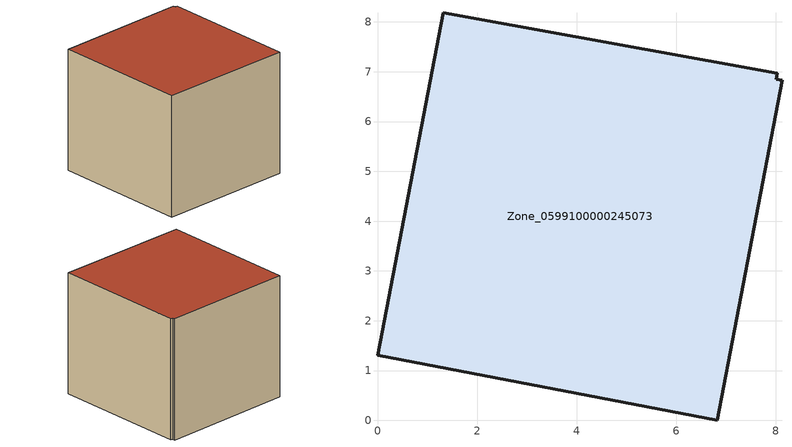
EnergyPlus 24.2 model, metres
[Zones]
Zone_0599100000245073
 floor ground (C_G): 8.03,6.97 8.01,6.85 8.12,6.83 6.82,0 0,1.31 1.32,8.19 z0
 wall outside (C_F): 8.03,6.97 1.32,8.19 0,1.31 6.82,0 8.12,6.83 8.01,6.85 8.03,6.97 z0:6.23
 roof outside (C_R): 8.01,6.85 8.03,6.97 1.32,8.19 0,1.31 6.82,0 8.12,6.83 z6.23
[BUILDING]
Pand.0599100000245073: North Axis=0; Terrain=City; Loads Convergence Tolerance Value=0.04; Temperature Convergence Tolerance Value=0.4; Solar Distribution=FullExterior; Maximum Number of Warmup Days=25; Minimum Number of Warmup Days=1
[Site:Location]
Rotterdam.The.Hague.AP_ZH_NLD Design_Conditions: Latitude=51.96; Longitude=4.45; Time Zone=1; Elevation=-4.5
[SITE:GROUNDTEMPERATURE:BUILDINGSURFACE]
18, 18, 18, 18, 18, 18, 18, 18, 18, 18, 18, 18
[MATERIAL] Thermal Absorptance=0.9; Solar Absorptance=0.7; Visible Absorptance=0.7
Name | Roughness | Thickness | Conductivity | Density | Specific Heat
G.TC.1946 | MediumSmooth | 0.15 | 1 | 540 | 1210
F.TC.1946 | Rough | 0.3 | 0.857143 | 1920 | 840
R.TC.1946 | MediumRough | 0.2 | 0.909091 | 1500 | 1000
[CONSTRUCTION]
C_G: G.TC.1946
C_F: F.TC.1946
C_R: R.TC.1946
[ZONE]
Zone_0599100000245073: Type=1; Multiplier=1; Ceiling Height=Autocalculate; Volume=Autocalculate; Floor Area=autocalculate; Part of Total Floor Area=Yes
[ZONEINFILTRATION:DESIGNFLOWRATE]
Infil_Zone_0599100000245073: Zone or ZoneList or Space or SpaceList=Zone_0599100000245073; Schedule=AlwaysOn; Design Flow Rate Calculation Method=Flow/Area; Flow Rate per Floor Area=0.003; Constant Term Coefficient=1; Temperature Term Coefficient=0; Velocity Term Coefficient=0; Velocity Squared Term Coefficient=0
[HVACTEMPLATE:ZONE:IDEALLOADSAIRSYSTEM]
Zone_0599100000245073: Maximum Heating Supply Air Temperature=50; Minimum Cooling Supply Air Temperature=13; Maximum Heating Supply Air Humidity Ratio=0.0156; Minimum Cooling Supply Air Humidity Ratio=0.0077; Heating Limit=NoLimit; Cooling Limit=NoLimit; Dehumidification Control Type=ConstantSensibleHeatRatio; Cooling Sensible Heat Ratio=0.7; Dehumidification Setpoint=60; Humidification Control Type=None; Humidification Setpoint=30; Outdoor Air Method=None; Outdoor Air Flow Rate per Person=0.00944; Outdoor Air Flow Rate per Zone Floor Area=0; Outdoor Air Flow Rate per Zone=0; Demand Controlled Ventilation Type=None; Outdoor Air Economizer Type=NoEconomizer; Heat Recovery Type=None; Sensible Heat Recovery Effectiveness=0.7; Latent Heat Recovery Effectiveness=0.65
[ZONECONTROL:THERMOSTAT]
ThermostatControl_Zone_0599100000245073: Zone or ZoneList=Zone_0599100000245073; Control Type Schedule=DualSetpointControlType; Control 1=Thermostat_Zone_0599100000245073; Temperature Difference Between Cutout And Setpoint=0
[THERMOSTATSETPOINT:DUALSETPOINT]
Thermostat_Zone_0599100000245073: Heating Setpoint Temperature Schedule=HeatingSetpoint_Zone_0599100000245073; Cooling Setpoint Temperature Schedule=CoolingSetpoint_Zone_0599100000245073
[SCHEDULE:COMPACT]
HeatingSetpoint_Zone_0599100000245073: Through: 12/31, For: AllDays, Until: 24:00, 21
CoolingSetpoint_Zone_0599100000245073: Through: 12/31, For: AllDays, Until: 24:00, 24
DualSetpointControlType: Through: 12/31, For: AllDays, Until: 24:00, 4
AlwaysOn: Through: 12/31, For: AllDays, Until: 24:00, 1
